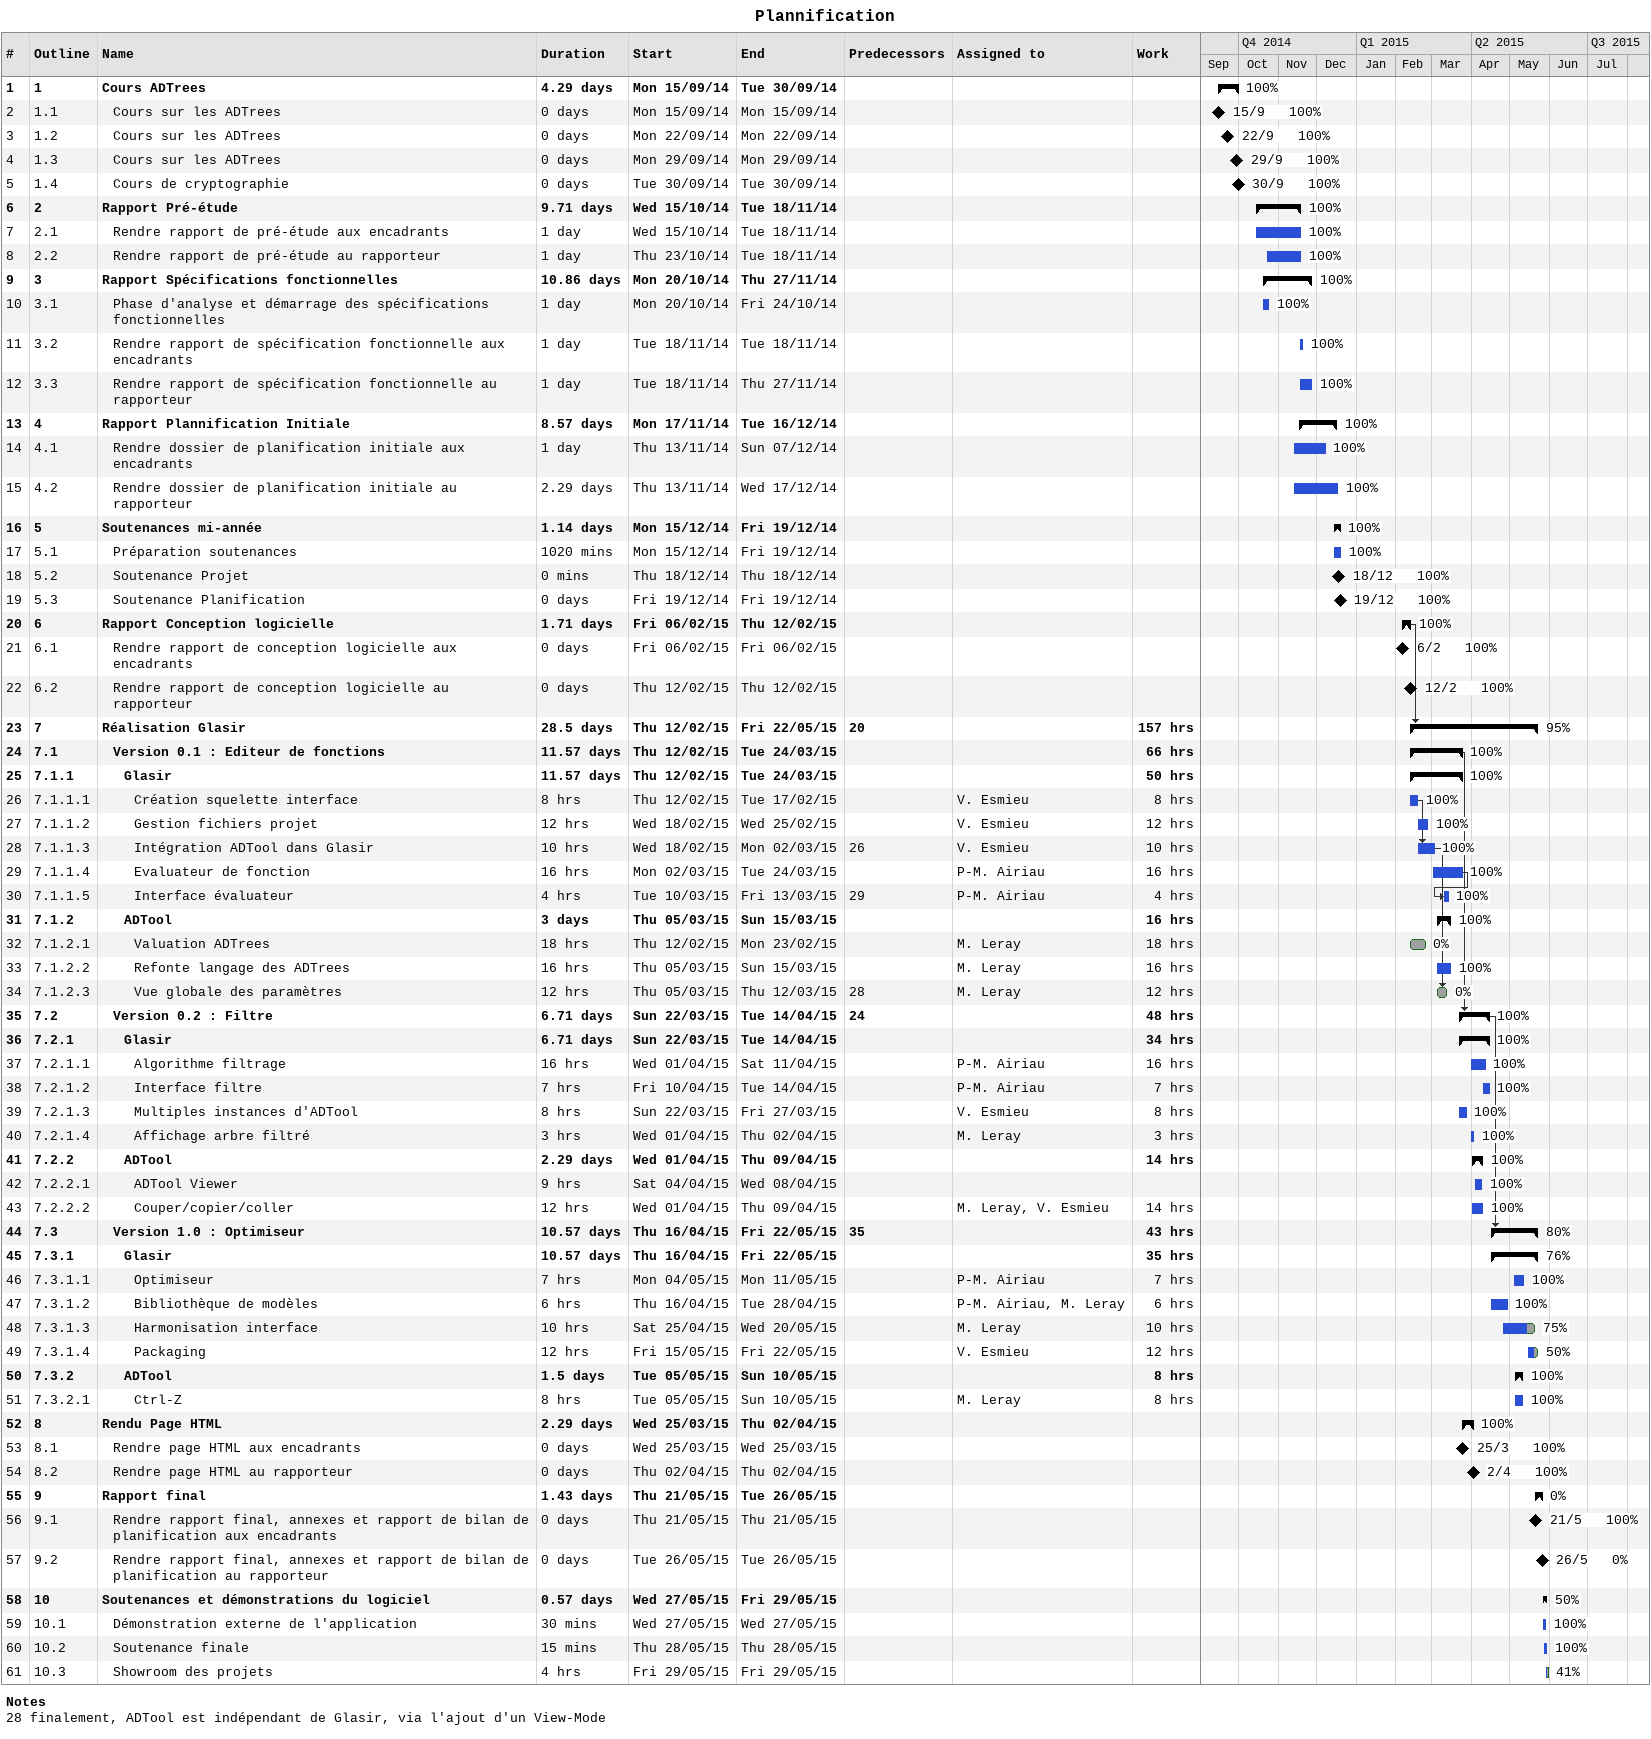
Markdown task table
Plannification

| ID | WBS | Task | Duration | Start | Finish | Predecessors | Resources | % complete | Work (h) |
|---|---|---|---|---|---|---|---|---|---|
| 1 | 1 | **Cours ADTrees** | 4.29d | 2014-09-15 | 2014-09-30 |  |  | 100 |  |
| 2 | 1.1 | Cours sur les ADTrees | 0d | 2014-09-15 | 2014-09-15 |  |  | 100 |  |
| 3 | 1.2 | Cours sur les ADTrees | 0d | 2014-09-22 | 2014-09-22 |  |  | 100 |  |
| 4 | 1.3 | Cours sur les ADTrees | 0d | 2014-09-29 | 2014-09-29 |  |  | 100 |  |
| 5 | 1.4 | Cours de cryptographie | 0d | 2014-09-30 | 2014-09-30 |  |  | 100 |  |
| 6 | 2 | **Rapport Pré-étude** | 9.71d | 2014-10-15 | 2014-11-18 |  |  | 100 |  |
| 7 | 2.1 | Rendre rapport de pré-étude aux encadrants | 1d | 2014-10-15 | 2014-11-18 |  |  | 100 |  |
| 8 | 2.2 | Rendre rapport de pré-étude au rapporteur | 1d | 2014-10-23 | 2014-11-18 |  |  | 100 |  |
| 9 | 3 | **Rapport Spécifications fonctionnelles** | 10.86d | 2014-10-20 | 2014-11-27 |  |  | 100 |  |
| 10 | 3.1 | Phase d'analyse et démarrage des spécifications fonctionnelles | 1d | 2014-10-20 | 2014-10-24 |  |  | 100 |  |
| 11 | 3.2 | Rendre rapport de spécification fonctionnelle aux encadrants | 1d | 2014-11-18 | 2014-11-18 |  |  | 100 |  |
| 12 | 3.3 | Rendre rapport de spécification fonctionnelle au rapporteur | 1d | 2014-11-18 | 2014-11-27 |  |  | 100 |  |
| 13 | 4 | **Rapport Plannification Initiale** | 8.57d | 2014-11-17 | 2014-12-16 |  |  | 100 |  |
| 14 | 4.1 | Rendre dossier de planification initiale aux encadrants | 1d | 2014-11-13 | 2014-12-07 |  |  | 100 |  |
| 15 | 4.2 | Rendre dossier de planification initiale au rapporteur | 2.29d | 2014-11-13 | 2014-12-17 |  |  | 100 |  |
| 16 | 5 | **Soutenances mi-année** | 1.14d | 2014-12-15 | 2014-12-19 |  |  | 100 |  |
| 17 | 5.1 | Préparation soutenances | 1020min | 2014-12-15 | 2014-12-19 |  |  | 100 |  |
| 18 | 5.2 | Soutenance Projet | 0min | 2014-12-18 | 2014-12-18 |  |  | 100 |  |
| 19 | 5.3 | Soutenance Planification | 0d | 2014-12-19 | 2014-12-19 |  |  | 100 |  |
| 20 | 6 | **Rapport Conception logicielle** | 1.71d | 2015-02-06 | 2015-02-12 |  |  | 100 |  |
| 21 | 6.1 | Rendre rapport de conception logicielle aux encadrants | 0d | 2015-02-06 | 2015-02-06 |  |  | 100 |  |
| 22 | 6.2 | Rendre rapport de conception logicielle au rapporteur | 0d | 2015-02-12 | 2015-02-12 |  |  | 100 |  |
| 23 | 7 | **Réalisation Glasir** | 28.5d | 2015-02-12 | 2015-05-22 | 20 |  | 95 | 157 |
| 24 | 7.1 | **Version 0.1 : Editeur de fonctions** | 11.57d | 2015-02-12 | 2015-03-24 |  |  | 100 | 66 |
| 25 | 7.1.1 | **Glasir** | 11.57d | 2015-02-12 | 2015-03-24 |  |  | 100 | 50 |
| 26 | 7.1.1.1 | Création squelette interface | 8h | 2015-02-12 | 2015-02-17 |  | V. Esmieu | 100 | 8 |
| 27 | 7.1.1.2 | Gestion fichiers projet | 12h | 2015-02-18 | 2015-02-25 |  | V. Esmieu | 100 | 12 |
| 28 | 7.1.1.3 | Intégration ADTool dans Glasir | 10h | 2015-02-18 | 2015-03-02 | 26 | V. Esmieu | 100 | 10 |
| 29 | 7.1.1.4 | Evaluateur de fonction | 16h | 2015-03-02 | 2015-03-24 |  | P-M. Airiau | 100 | 16 |
| 30 | 7.1.1.5 | Interface évaluateur | 4h | 2015-03-10 | 2015-03-13 | 29 | P-M. Airiau | 100 | 4 |
| 31 | 7.1.2 | **ADTool** | 3d | 2015-03-05 | 2015-03-15 |  |  | 100 | 16 |
| 32 | 7.1.2.1 | Valuation ADTrees | 18h | 2015-02-12 | 2015-02-23 |  | M. Leray | 0 | 18 |
| 33 | 7.1.2.2 | Refonte langage des ADTrees | 16h | 2015-03-05 | 2015-03-15 |  | M. Leray | 100 | 16 |
| 34 | 7.1.2.3 | Vue globale des paramètres | 12h | 2015-03-05 | 2015-03-12 | 28 | M. Leray | 0 | 12 |
| 35 | 7.2 | **Version 0.2 : Filtre** | 6.71d | 2015-03-22 | 2015-04-14 | 24 |  | 100 | 48 |
| 36 | 7.2.1 | **Glasir** | 6.71d | 2015-03-22 | 2015-04-14 |  |  | 100 | 34 |
| 37 | 7.2.1.1 | Algorithme filtrage | 16h | 2015-04-01 | 2015-04-11 |  | P-M. Airiau | 100 | 16 |
| 38 | 7.2.1.2 | Interface filtre | 7h | 2015-04-10 | 2015-04-14 |  | P-M. Airiau | 100 | 7 |
| 39 | 7.2.1.3 | Multiples instances d'ADTool | 8h | 2015-03-22 | 2015-03-27 |  | V. Esmieu | 100 | 8 |
| 40 | 7.2.1.4 | Affichage arbre filtré | 3h | 2015-04-01 | 2015-04-02 |  | M. Leray | 100 | 3 |
| 41 | 7.2.2 | **ADTool** | 2.29d | 2015-04-01 | 2015-04-09 |  |  | 100 | 14 |
| 42 | 7.2.2.1 | ADTool Viewer | 9h | 2015-04-04 | 2015-04-08 |  |  | 100 |  |
| 43 | 7.2.2.2 | Couper/copier/coller | 12h | 2015-04-01 | 2015-04-09 |  | M. Leray, V. Esmieu | 100 | 14 |
| 44 | 7.3 | **Version 1.0 : Optimiseur** | 10.57d | 2015-04-16 | 2015-05-22 | 35 |  | 80 | 43 |
| 45 | 7.3.1 | **Glasir** | 10.57d | 2015-04-16 | 2015-05-22 |  |  | 76 | 35 |
| 46 | 7.3.1.1 | Optimiseur | 7h | 2015-05-04 | 2015-05-11 |  | P-M. Airiau | 100 | 7 |
| 47 | 7.3.1.2 | Bibliothèque de modèles | 6h | 2015-04-16 | 2015-04-28 |  | P-M. Airiau, M. Leray | 100 | 6 |
| 48 | 7.3.1.3 | Harmonisation interface | 10h | 2015-04-25 | 2015-05-20 |  | M. Leray | 75 | 10 |
| 49 | 7.3.1.4 | Packaging | 12h | 2015-05-15 | 2015-05-22 |  | V. Esmieu | 50 | 12 |
| 50 | 7.3.2 | **ADTool** | 1.5d | 2015-05-05 | 2015-05-10 |  |  | 100 | 8 |
| 51 | 7.3.2.1 | Ctrl-Z | 8h | 2015-05-05 | 2015-05-10 |  | M. Leray | 100 | 8 |
| 52 | 8 | **Rendu Page HTML** | 2.29d | 2015-03-25 | 2015-04-02 |  |  | 100 |  |
| 53 | 8.1 | Rendre page HTML aux encadrants | 0d | 2015-03-25 | 2015-03-25 |  |  | 100 |  |
| 54 | 8.2 | Rendre page HTML au rapporteur | 0d | 2015-04-02 | 2015-04-02 |  |  | 100 |  |
| 55 | 9 | **Rapport final** | 1.43d | 2015-05-21 | 2015-05-26 |  |  | 0 |  |
| 56 | 9.1 | Rendre rapport final, annexes et rapport de bilan de planification aux encadrants | 0d | 2015-05-21 | 2015-05-21 |  |  | 100 |  |
| 57 | 9.2 | Rendre rapport final, annexes et rapport de bilan de planification au rapporteur | 0d | 2015-05-26 | 2015-05-26 |  |  | 0 |  |
| 58 | 10 | **Soutenances et démonstrations du logiciel** | 0.57d | 2015-05-27 | 2015-05-29 |  |  | 50 |  |
| 59 | 10.1 | Démonstration externe de l'application | 30min | 2015-05-27 | 2015-05-27 |  |  | 100 |  |
| 60 | 10.2 | Soutenance finale | 15min | 2015-05-28 | 2015-05-28 |  |  | 100 |  |
| 61 | 10.3 | Showroom des projets | 4h | 2015-05-29 | 2015-05-29 |  |  | 41 |  |

Notes
- 28: finalement, ADTool est indépendant de Glasir, via l'ajout d'un View-Mode
